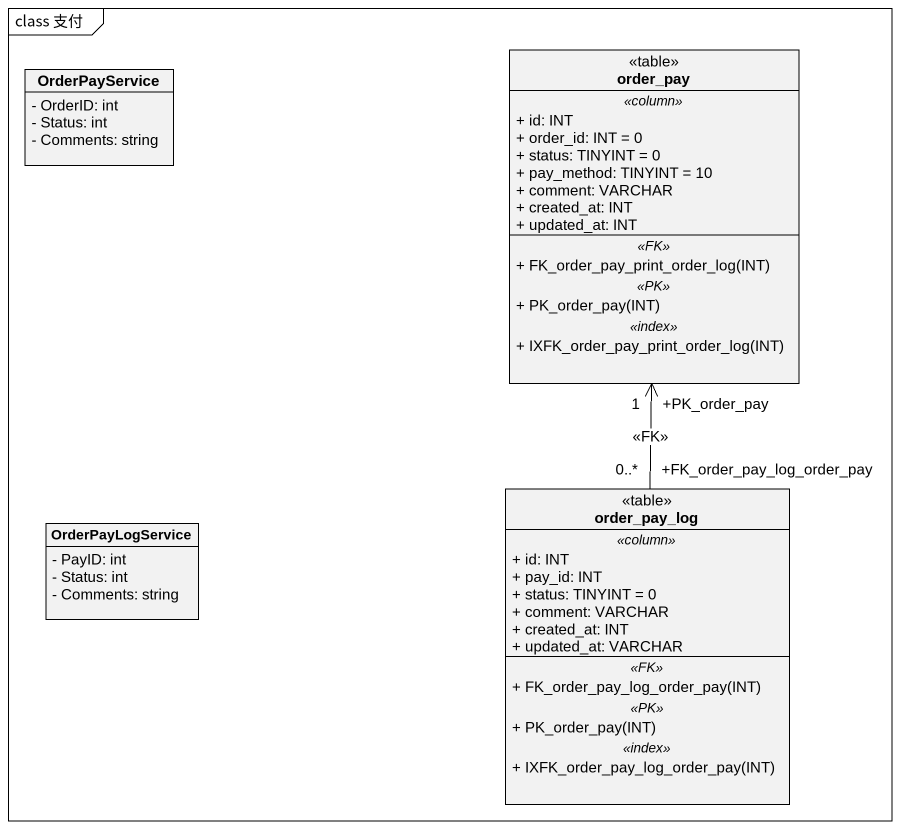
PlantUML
@startuml
mainframe class 支付
hide circle
hide empty members
skinparam classAttributeIconSize 0
class OrderPayService {
  - OrderID: int
  - Status: int
  - Comments: string
}
class order_pay <<table>> {
  .. <<column>> ..
  + id: INT
  + order_id: INT = 0
  + status: TINYINT = 0
  + pay_method: TINYINT = 10
  + comment: VARCHAR
  + created_at: INT
  + updated_at: INT
  .. <<FK>> ..
  + FK_order_pay_print_order_log(INT)
  .. <<PK>> ..
  + PK_order_pay(INT)
  .. <<index>> ..
  + IXFK_order_pay_print_order_log(INT)
}
class OrderPayLogService {
  - PayID: int
  - Status: int
  - Comments: string
}
class order_pay_log <<table>> {
  .. <<column>> ..
  + id: INT
  + pay_id: INT
  + status: TINYINT = 0
  + comment: VARCHAR
  + created_at: INT
  + updated_at: VARCHAR
  .. <<FK>> ..
  + FK_order_pay_log_order_pay(INT)
  .. <<PK>> ..
  + PK_order_pay(INT)
  .. <<index>> ..
  + IXFK_order_pay_log_order_pay(INT)
}
order_pay_log "+FK_order_pay_log_order_pay\n0..*" -up-> "+PK_order_pay\n1" order_pay : <<FK>>
@enduml
